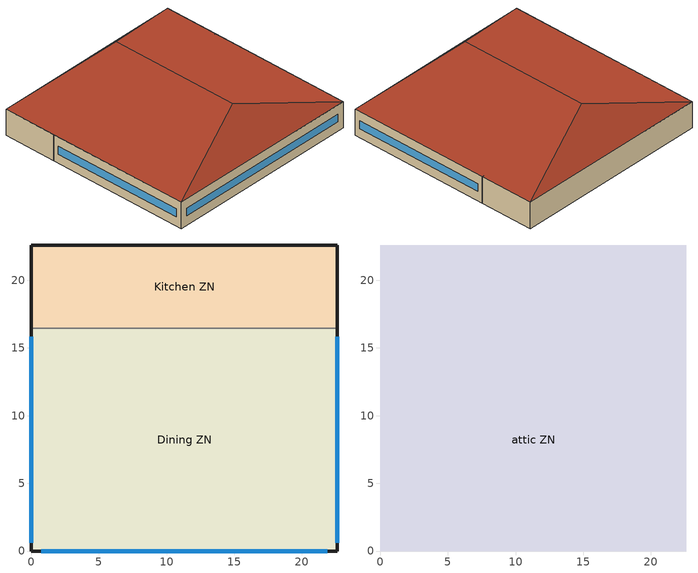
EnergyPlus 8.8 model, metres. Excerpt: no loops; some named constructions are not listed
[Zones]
Dining ZN
 floor ground (Typical Insulated Carpeted 6in Slab Floor): 22.61,16.44 22.61,0 0,0 0,16.44 z0
 wall outside (Typical Insulated Steel Framed Exterior Wall R-8.06): 0,16.44 0,0 22.61,0 22.61,16.44 z0:3.05
 wall to Kitchen ZN (Typical Interior Wall): 22.61,16.44 0,16.44 z0:3.05
 window (U 1.22 SHGC 0.25 Sgl Elec Ref Colored 6mm): 22.61,0.6 22.61,15.84 / 0.75,0 21.86,0 / 0,15.84 0,0.6 z1.07:1.98
Kitchen ZN
 floor ground (Typical Insulated Carpeted 6in Slab Floor): 22.61,22.61 22.61,16.44 0,16.44 0,22.61 z0
 wall outside (Typical Insulated Steel Framed Exterior Wall R-8.06): 22.61,16.44 22.61,22.61 0,22.61 0,16.44 z0:3.05
attic ZN
 floor to Dining ZN (Typical Interior Floor): 22.61,16.44 22.61,0 0,0 0,16.44 z3.05
 floor to Kitchen ZN (Typical Interior Floor): 22.61,22.61 22.61,16.44 0,16.44 0,22.61 z3.05
 roof outside (Typical Wood Joist Attic Floor R-29.41): 11.3,3.77,6.82 22.61,0,3.05 22.61,22.61,3.05 11.3,18.84,6.82; 11.3,18.84,6.82 22.61,22.61,3.05 0,22.61,3.05; 11.3,3.77,6.82 0,0,3.05 22.61,0,3.05; 11.3,18.84,6.82 0,22.61,3.05 0,0,3.05 11.3,3.77,6.82
[Material]
100mm Normalweight concrete floor: MediumSmooth, 0.13208, 1.617, 3018.6, 582.4, 0.99999, 0.49, 0.91
[Material:NoMass]
CP02 CARPET PAD: VeryRough, 0.151536, 0.99999, 0.49, 1
[Construction]
Typical Interior Ceiling: CP02 CARPET PAD, 100mm Normalweight concrete floor
[Schedule:Day:Interval]
RestaurantSitDown HTGSETP_SCH_NO_OPTIMUM Default; RestaurantSitDown HTGSETP_SCH_NO_OPTIMUM Default|Sat|Wkdy Day: Temperature, No, 04:00, 11.1556, 24:00, 18.7778
RestaurantSitDown HTGSETP_SCH_NO_OPTIMUM Summer Design Day; RestaurantSitDown HTGSETP_KITCHEN_SCH_NO_OPTIMUM Summer Design Day: Temperature, No, 24:00, 11.1556
RestaurantSitDown HTGSETP_SCH_NO_OPTIMUM Winter Design Day: Temperature, No, 24:00, 18.7778
RestaurantSitDown CLGSETP_SCH_NO_SETBACK Default: Temperature, No, 24:00, 28.4444
RestaurantSitDown CLGSETP_SCH_NO_SETBACK Default|Sat|Wkdy Day: Temperature, No, 24:00, 26.2222
RestaurantSitDown CLGSETP_SCH_NO_SETBACK Summer Design Day: Temperature, No, 05:00, 34.4444, 06:00, 28.2222, 24:00, 28.4444
RestaurantSitDown CLGSETP_SCH_NO_SETBACK Winter Design Day; RestaurantSitDown CLGSETP_KITCHEN_SCH_NO_SETBACK Winter Design Day: Temperature, No, 24:00, 32.2222
RestaurantSitDown HTGSETP_KITCHEN_SCH_NO_OPTIMUM Default: Temperature, No, 01:00, 14.5556, 04:00, 13.3778, 24:00, 14.5556
RestaurantSitDown HTGSETP_KITCHEN_SCH_NO_OPTIMUM Default|Sat|Wkdy Day: Temperature, No, 01:00, 16.7778, 04:00, 11.1556, 24:00, 16.7778
RestaurantSitDown HTGSETP_KITCHEN_SCH_NO_OPTIMUM Winter Design Day: Temperature, No, 24:00, 16.7778
RestaurantSitDown CLGSETP_KITCHEN_SCH_NO_SETBACK Default: Temperature, No, 24:00, 28.2222
RestaurantSitDown CLGSETP_KITCHEN_SCH_NO_SETBACK Default|Sat|Wkdy Day: Temperature, No, 24:00, 30.4444
RestaurantSitDown CLGSETP_KITCHEN_SCH_NO_SETBACK Summer Design Day: Temperature, No, 01:00, 28.2222, 05:00, 34.4444, 06:00, 30.2222, 24:00, 30.4444
